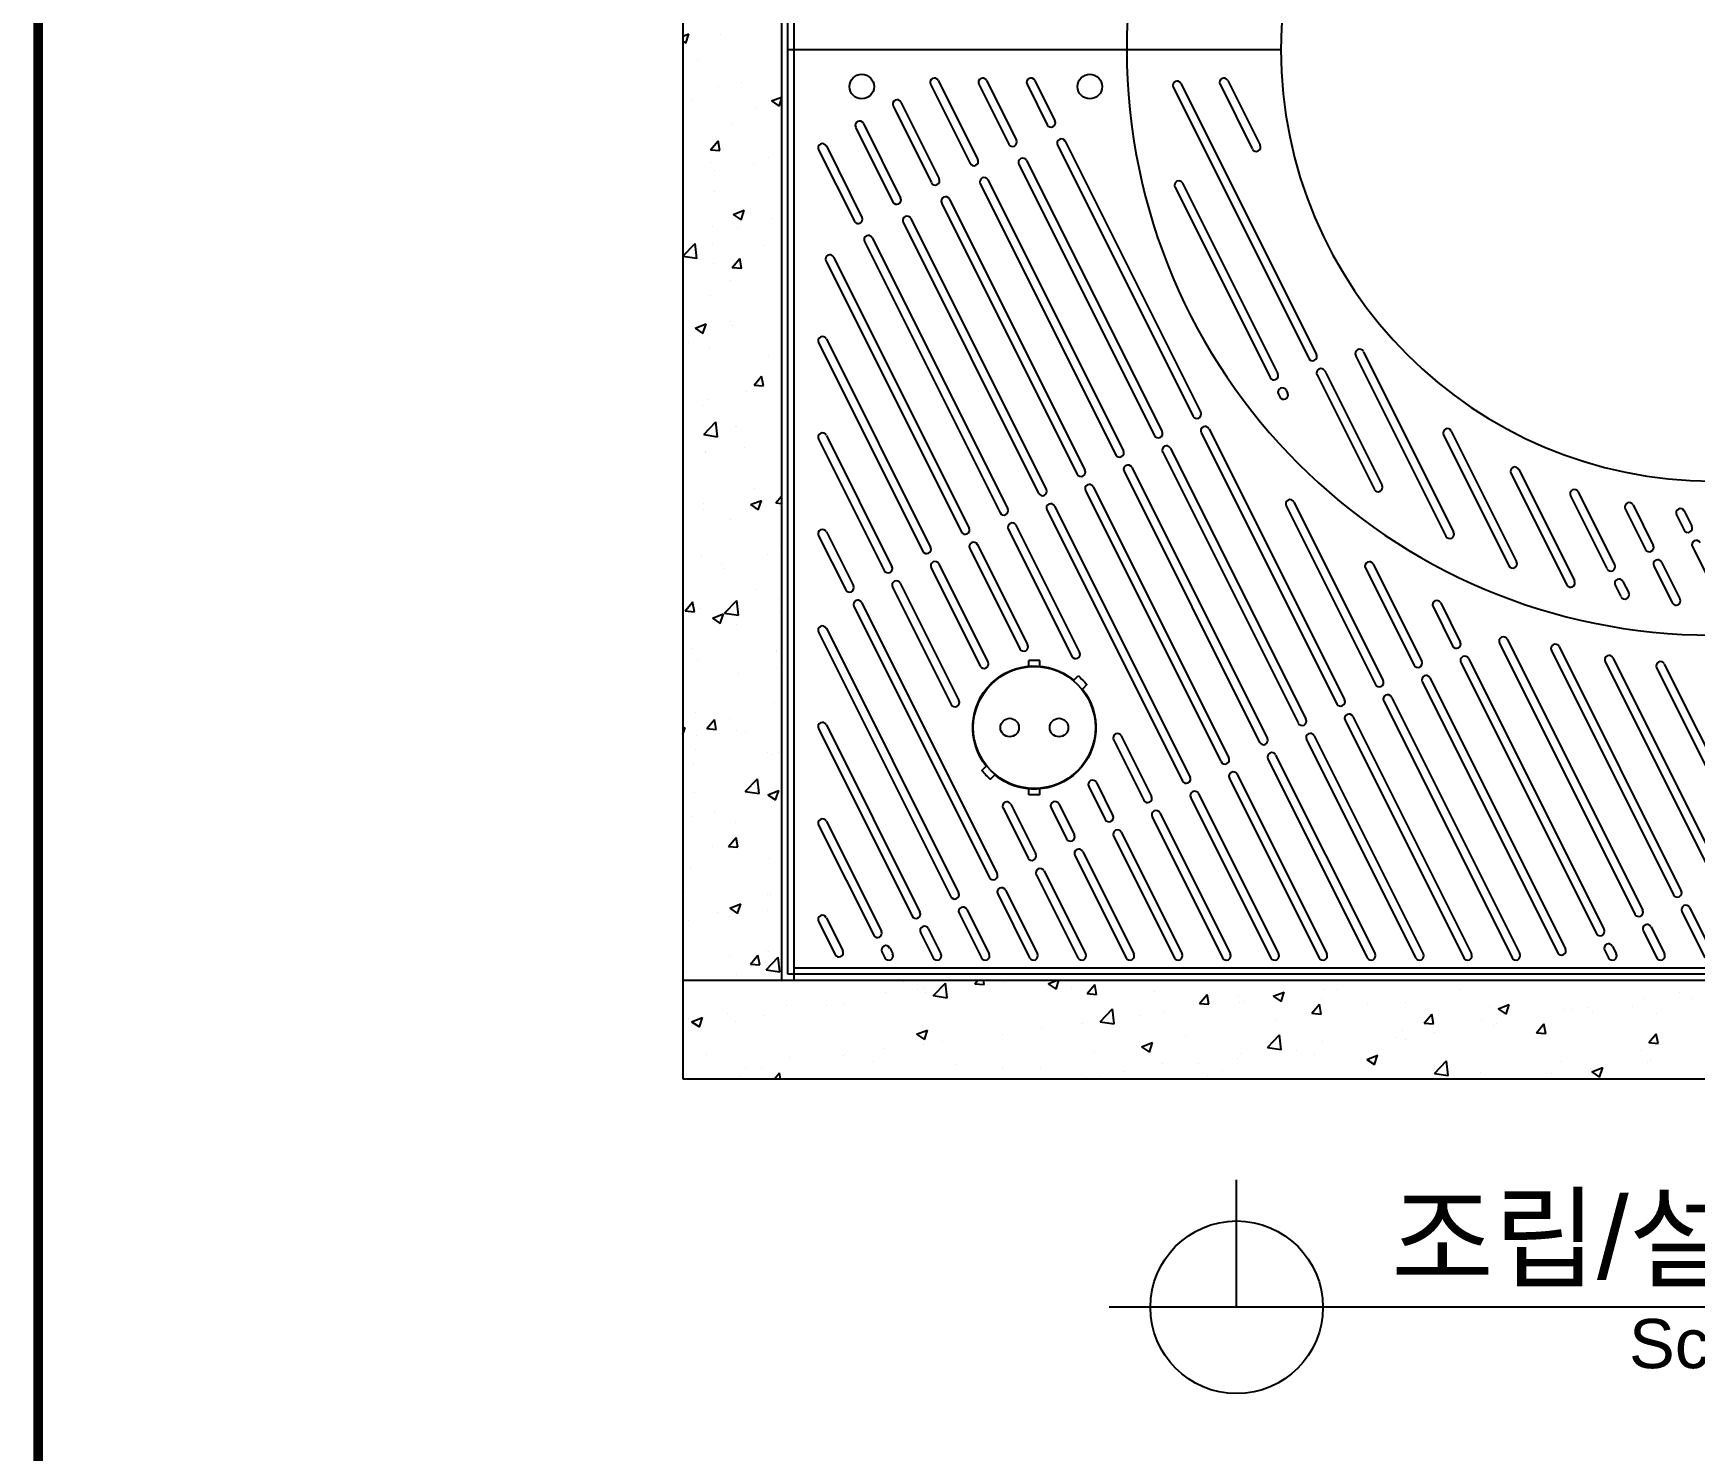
# Model space of a CAD drawing. Header units: millimetres. Extents: x 11766 to 18340, y -43240 to -38591.
# Drawn here: x 11919 to 13267, y -41009 to -39859 of the extents above; entities that cross this region are included whole.
import ezdxf
from ezdxf.enums import TextEntityAlignment as Align

# ---------------------------------------------------------------- set-up
doc = ezdxf.new("R2010")
doc.units = ezdxf.units.MM
for name, color, linetype in [('LAYOUT', 7, 'Continuous'), ('TEXT', 7, 'Continuous'), ('받침틀', 251, 'Continuous'), ('압연강', 40, 'Continuous')]:
    doc.layers.add(name, color=color, linetype=linetype)
doc.styles.get("Standard").update_dxf_attribs({"font": 'arial.ttf'})

# ---------------------------------------------------------------- blocks, each defined once
blk = doc.blocks.new('A$C6E9547A8')
at = {"linetype": 'Continuous'}
for p, q in [((-832, -60.1), (-827.2, -58.3)), ((-832, -64.4), (-829.8, -66)), ((-829.8, -66), (-827.2, -58.3)), ((-801.6, -59.1), (-801.6, -59.1)), ((-820.2, -79.3), (-820.2, -79.3)), ((-803.1, -101.4), (-803.1, -101.4)), ((-784.3, -98), (-784.3, -98)), ((-825.4, -112.2), (-825.4, -112.2)), ((-773.4, -118.8), (-773.4, -118.8)), ((-760.3, -112.8), (-752, -109.7)), ((-760.3, -112.8), (-754, -117.1)), ((-757.6, -115.1), (-757.6, -115.1)), ((-754, -117.1), (-752, -111.3)), ((-793, -130.9), (-793, -130.9)), ((-809.6, -152.3), (-803.5, -145)), ((-804.7, -143.7), (-804.7, -143.7)), ((-802.1, -152.9), (-803.5, -145)), ((-809.6, -152.3), (-802, -152.9)), ((-762.6, -158.8), (-762.6, -158.8)), ((-809.6, -162.6), (-809.6, -162.6)), ((-806.8, -168.9), (-806.8, -168.9)), ((-775, -164.7), (-775, -164.7)), ((-806.2, -186), (-806.2, -186)), ((-791.2, -204.9), (-782.3, -201.5)), ((-784.9, -209.2), (-782.3, -201.5)), ((-808.4, -214.8), (-808.4, -214.8)), ((-791.2, -204.9), (-784.9, -209.2)), ((-760.3, -208.5), (-760.3, -208.5)), ((-832, -238.7), (-822.1, -228.4)), ((-820.7, -240.5), (-822.1, -228.4)), ((-807.8, -228.2), (-807.8, -228.2)), ((-788.1, -216), (-788.1, -216)), ((-832, -238.7), (-820.7, -240.4)), ((-792, -247.8), (-785.9, -240.5)), ((-784.5, -248.5), (-785.9, -240.5)), ((-766.5, -230.3), (-766.5, -230.3)), ((-807.6, -244.5), (-807.6, -244.5)), ((-792, -247.8), (-784.4, -248.5)), ((-793.8, -258.5), (-793.8, -258.5)), ((-809.3, -270.5), (-809.3, -270.5)), ((-822.1, -297), (-813.2, -293.6)), ((-815.8, -301.3), (-813.2, -293.6)), ((-793.4, -291.7), (-793.4, -291.7)), ((-791.8, -294.9), (-791.8, -294.9)), ((-827.2, -308.6), (-827.2, -308.6)), ((-822.1, -297), (-815.8, -301.3)), ((-810.8, -312.8), (-810.8, -312.8)), ((-763, -319.6), (-763, -319.6)), ((-774.4, -343.3), (-768.2, -336)), ((-766.8, -344), (-768.3, -336)), ((-780.4, -348.2), (-780.4, -348.2)), ((-774.4, -343.3), (-766.8, -344)), ((-816.5, -359.8), (-816.5, -359.8)), ((-812.4, -355.1), (-812.4, -355.1)), ((-815.2, -383.4), (-805.3, -373.1)), ((-803.9, -385.2), (-805.3, -373.1)), ((-789.8, -376.8), (-789.8, -376.8)), ((-788.5, -376.8), (-788.5, -376.8)), ((-815.2, -383.4), (-803.9, -385.2)), ((-813.9, -397.4), (-813.9, -397.4)), ((-813.8, -398.3), (-813.8, -398.3)), ((-782, -394.1), (-782, -394.1)), ((-774, -427.2), (-774, -427.2)), ((-815.5, -439.6), (-815.5, -439.6)), ((-815.4, -444.2), (-815.4, -444.2)), ((-777.2, -440.2), (-768.3, -436.8)), ((-777.2, -440.2), (-770.9, -444.5)), ((-770.9, -444.5), (-768.3, -436.8)), ((-767.3, -437.8), (-767.3, -437.8)), ((-756.7, -438.8), (-752, -433.3)), ((-756.7, -438.8), (-752, -439.3)), ((-793.8, -452.6), (-793.8, -452.6)), ((-817, -481.9), (-817, -481.9)), ((-763.3, -480.4), (-763.3, -480.4)), ((-752.9, -473.8), (-752.9, -473.8)), ((-800.7, -487.9), (-800.7, -487.9)), ((-798.7, -492.1), (-798.7, -492.1)), ((-772, -509.2), (-772, -509.2)), ((-830.2, -526.4), (-824.1, -519.1)), ((-822.7, -527.1), (-824.2, -519.1)), ((-818.6, -524.2), (-818.6, -524.2)), ((-798.3, -528.2), (-788.4, -517.9)), ((-787, -529.9), (-788.4, -517.9)), ((-754.4, -516.1), (-754.4, -516.1)), ((-830.2, -526.4), (-822.6, -527.1)), ((-808.1, -532.3), (-799.2, -528.9)), ((-808.1, -532.3), (-801.8, -536.6)), ((-801.8, -536.6), (-799.2, -528.9)), ((-798.3, -528.2), (-787, -529.9)), ((-788.9, -537.6), (-788.9, -537.6)), ((-753.9, -527.4), (-753.9, -527.4)), ((-824, -556.6), (-824, -556.6)), ((-756.2, -559.5), (-756.2, -559.5)), ((-756, -558.3), (-756, -558.3)), ((-820.1, -566.5), (-820.1, -566.5)), ((-787.3, -577.5), (-787.3, -577.5)), ((-755.5, -573.4), (-755.5, -573.4)), ((-757.5, -600.6), (-757.5, -600.6)), ((-821.7, -608.7), (-821.7, -608.7)), ((-812.6, -621.9), (-806.5, -614.6)), ((-805.1, -622.6), (-806.5, -614.7)), ((-794.1, -613.4), (-794.1, -613.4)), ((-832, -621.8), (-830.1, -621)), ((-832, -626.8), (-830.1, -621)), ((-820.7, -627.6), (-820.7, -627.6)), ((-812.6, -621.9), (-805, -622.6)), ((-788.9, -623.4), (-788.9, -623.4)), ((-780.9, -624.4), (-780.9, -624.4)), ((-822, -638.6), (-822, -638.6)), ((-763.7, -641.3), (-763.7, -641.3)), ((-759.1, -642.9), (-759.1, -642.9)), ((-754.2, -641.5), (-754.2, -641.5)), ((-823.2, -651), (-823.2, -651)), ((-822.3, -673.5), (-822.3, -673.5)), ((-781.5, -672.9), (-771.6, -662.6)), ((-781.5, -672.9), (-770.2, -674.6)), ((-774.3, -667.2), (-774.3, -667.2)), ((-770.2, -674.7), (-771.6, -662.6)), ((-763.2, -675.6), (-754.3, -672.1)), ((-756.9, -679.8), (-754.3, -672.2)), ((-763.2, -675.6), (-756.9, -679.8)), ((-760.6, -685.2), (-760.6, -685.2)), ((-824.7, -693.3), (-824.7, -693.3)), ((-806.2, -689), (-806.2, -689)), ((-789.3, -698.4), (-789.3, -698.4)), ((-795, -717.5), (-788.8, -710.2)), ((-787.4, -718.1), (-788.9, -710.2)), ((-807.7, -717.3), (-807.7, -717.3)), ((-795, -717.5), (-787.4, -718.1)), ((-762.1, -727.4), (-762.1, -727.4)), ((-826.3, -735.6), (-826.3, -735.6)), ((-830.9, -753.9), (-830.9, -753.9)), ((-794.1, -767.7), (-785.2, -764.2)), ((-794.1, -767.7), (-787.8, -771.9)), ((-787.8, -771.9), (-785.2, -764.2)), ((-763.1, -756.7), (-763.1, -756.7)), ((-760.9, -756.8), (-760.9, -756.8)), ((-827.8, -777.9), (-827.8, -777.9)), ((-804.2, -770.9), (-804.2, -770.9)), ((-794.5, -774.2), (-794.5, -774.2)), ((-763.7, -769.7), (-763.7, -769.7)), ((-794.3, -806.9), (-794.3, -806.9)), ((-777.3, -813), (-771.2, -805.7)), ((-769.8, -813.7), (-771.3, -805.7)), ((-764.6, -817.7), (-754.7, -807.3)), ((-764.1, -802.1), (-764.1, -802.1)), ((-762.5, -802.7), (-762.5, -802.7)), ((-753.4, -819.4), (-754.8, -807.3)), ((-829.4, -820.1), (-829.4, -820.1)), ((-788.4, -821.3), (-788.4, -821.3)), ((-777.3, -813), (-769.8, -813.7)), ((-765.2, -812), (-765.2, -812)), ((-764.6, -817.6), (-753.4, -819.4)), ((-652.8, -827), (-652.8, -827)), ((-641.5, -833.8), (-641.5, -833.8)), ((-635.8, -831.7), (-635.8, -831.7)), ((-629.1, -838.7), (-619.2, -828.4)), ((-617.8, -840.4), (-619.2, -828.4)), ((-595.2, -828.9), (-592.8, -826.1)), ((-595.2, -828.9), (-587.6, -829.6)), ((-587.6, -829.6), (-588.3, -826.1)), ((-585, -829.9), (-585, -829.9)), ((-571.5, -827.7), (-571.5, -827.7)), ((-535.8, -829), (-528.4, -826.1)), ((-535.8, -829), (-529.4, -833.2)), ((-529.4, -833.2), (-527.1, -826.1)), ((-517.2, -832.7), (-517.2, -832.7)), ((-504.1, -836.9), (-497.9, -829.6)), ((-496.5, -837.6), (-498, -829.6)), ((-449.4, -835.6), (-449.4, -835.6)), ((-311.7, -833.8), (-311.7, -833.8)), ((-300.9, -833.3), (-300.9, -833.3)), ((-202.4, -833.3), (-202.4, -833.3)), ((-747.8, -846.5), (-747.8, -846.5)), ((-715.6, -846.5), (-715.6, -846.5)), ((-700.8, -844.8), (-700.8, -844.8)), ((-667.6, -835.9), (-667.6, -835.9)), ((-635.6, -835.8), (-635.6, -835.8)), ((-629.1, -838.6), (-617.8, -840.4)), ((-504.1, -836.9), (-496.5, -837.6)), ((-413, -844.9), (-406.8, -837.6)), ((-413, -844.9), (-405.4, -845.5)), ((-405.5, -845.5), (-406.9, -837.6)), ((-381.6, -838.5), (-381.6, -838.5)), ((-380.8, -843.9), (-380.8, -843.9)), ((-377.7, -843.4), (-377.7, -843.4)), ((-353.2, -839.1), (-344.4, -835.7)), ((-353.2, -839.1), (-346.9, -843.4)), ((-349, -839.7), (-349, -839.7)), ((-346.9, -843.4), (-344.4, -835.7)), ((-321.9, -852.8), (-315.8, -845.5)), ((-314.4, -853.5), (-315.8, -845.6)), ((-313.8, -841.3), (-313.8, -841.3)), ((-276.4, -846), (-276.4, -846)), ((-246, -844.2), (-246, -844.2)), ((-178.2, -847.1), (-178.2, -847.1)), ((-170.7, -849.3), (-161.8, -845.9)), ((-164.4, -853.6), (-161.8, -845.9)), ((-97.9, -848.5), (-97.9, -848.5)), ((-62.2, -847.6), (-62.2, -847.6)), ((-52.7, -840.6), (-52.7, -840.6)), ((-23.8, -835.8), (-23.8, -835.8)), ((-14.1, -841.3), (-14.1, -841.3)), ((-830.9, -862.4), (-830.9, -862.4)), ((-827.7, -857), (-827.7, -857)), ((-825, -859.7), (-816.1, -856.3)), ((-825, -859.8), (-818.7, -864)), ((-818.7, -864), (-816.1, -856.3)), ((-795.9, -852.8), (-795.9, -852.8)), ((-789.6, -859.2), (-789.6, -859.2)), ((-766.8, -854.3), (-766.8, -854.3)), ((-509.1, -860.8), (-509.1, -860.8)), ((-507, -860.4), (-507, -860.4)), ((-493.6, -859.7), (-483.7, -849.4)), ((-493.6, -859.7), (-482.3, -861.4)), ((-482.3, -861.4), (-483.7, -849.4)), ((-461, -854.4), (-461, -854.4)), ((-441.8, -851.5), (-441.8, -851.5)), ((-350.5, -858.7), (-350.5, -858.7)), ((-321.9, -852.8), (-314.3, -853.5)), ((-230.8, -860.8), (-224.7, -853.5)), ((-230.8, -860.8), (-223.2, -861.5)), ((-223.3, -861.5), (-224.7, -853.5)), ((-183.9, -859), (-183.9, -859)), ((-174.2, -862.4), (-174.2, -862.4)), ((-171.9, -861.2), (-171.9, -861.2)), ((-170.7, -849.3), (-164.4, -853.6)), ((-139.7, -868.8), (-133.6, -861.5)), ((-132.2, -869.5), (-133.6, -861.5)), ((-118, -849.5), (-118, -849.5)), ((-110.5, -849.9), (-110.5, -849.9)), ((-94, -851.8), (-94, -851.8)), ((-42.7, -852.8), (-42.7, -852.8)), ((-642.5, -869.9), (-633.6, -866.5)), ((-642.5, -869.9), (-636.2, -874.2)), ((-636.2, -874.2), (-633.6, -866.5)), ((-621.1, -875.5), (-621.1, -875.5)), ((-573, -870), (-573, -870)), ((-540.9, -864.9), (-540.9, -864.9)), ((-424.6, -871.5), (-424.6, -871.5)), ((-358, -880.7), (-348.1, -870.4)), ((-346.7, -882.5), (-348.1, -870.4)), ((-254.1, -872.9), (-254.1, -872.9)), ((-248.1, -867.2), (-248.1, -867.2)), ((-246, -873.9), (-246, -873.9)), ((-222.3, -868.7), (-222.3, -868.7)), ((-139.7, -868.8), (-132.1, -869.4)), ((-48.6, -876.7), (-42.5, -869.5)), ((-41.1, -877.4), (-42.6, -869.5)), ((-813.1, -886.2), (-813.1, -886.2)), ((-745.3, -889), (-745.3, -889)), ((-702.4, -887), (-702.4, -887)), ((-701, -886), (-701, -886)), ((-669.2, -881.8), (-669.2, -881.8)), ((-637.2, -878.1), (-637.2, -878.1)), ((-498.6, -884.2), (-498.6, -884.2)), ((-460, -880.1), (-451.1, -876.7)), ((-460, -880.1), (-453.6, -884.4)), ((-453.6, -884.4), (-451.1, -876.7)), ((-379.2, -885.6), (-379.2, -885.6)), ((-358, -880.7), (-346.7, -882.4)), ((-334.3, -883.4), (-334.3, -883.4)), ((-320.1, -886.6), (-320.1, -886.6)), ((-313.3, -876.1), (-313.3, -876.1)), ((-277.4, -890.3), (-268.5, -886.8)), ((-271.1, -894.5), (-268.6, -886.9)), ((-54.3, -882.9), (-54.3, -882.9)), ((-48.6, -876.7), (-41, -877.4)), ((-829.3, -902.9), (-829.3, -902.9)), ((-781.2, -896.6), (-781.2, -896.6)), ((-768.3, -896.6), (-768.3, -896.6)), ((-757.7, -906.1), (-753.6, -901.2)), ((-752.8, -906.1), (-753.7, -901.2)), ((-677.5, -891.9), (-677.5, -891.9)), ((-609.8, -894.8), (-609.8, -894.8)), ((-572.7, -896.9), (-572.7, -896.9)), ((-542, -897.6), (-542, -897.6)), ((-508.6, -902.7), (-508.6, -902.7)), ((-474.2, -900.5), (-474.2, -900.5)), ((-443.4, -893.8), (-443.4, -893.8)), ((-414.2, -894), (-414.2, -894)), ((-394.1, -899.3), (-394.1, -899.3)), ((-382.4, -889.8), (-382.4, -889.8)), ((-277.4, -890.3), (-271.1, -894.5)), ((-222.5, -901.7), (-212.6, -891.4)), ((-222.5, -901.7), (-211.2, -903.5)), ((-211.2, -903.5), (-212.6, -891.4)), ((-185.5, -901.3), (-185.5, -901.3)), ((-127.4, -901.9), (-127.4, -901.9)), ((-119.5, -891.8), (-119.5, -891.8)), ((-95.6, -897.7), (-95.6, -897.7)), ((-94.9, -900.4), (-86, -897)), ((-94.9, -900.4), (-88.6, -904.7)), ((-88.6, -904.7), (-86, -897)), ((-49.4, -892.9), (-49.4, -892.9)), ((-47.5, -891.4), (-47.5, -891.4)), ((-786.4, -903.2), (-786.4, -903.2)), ((-718.6, -906.1), (-718.6, -906.1)), ((-494.4, -904.5), (-494.4, -904.5)), ((-406.4, -903.4), (-406.4, -903.4)), ((-123.4, -905.6), (-123.4, -905.6))]:
    blk.add_line(p, q, dxfattribs=at)
at = {"layer": '받침틀'}
for p, q in [((-832, 763.9), (-832, -906.1)), ((-752, 683.9), (-752, -826.1)), ((-742, 683.9), (-742, -826.1)), ((-742, -816.1), (748, -816.1)), ((-832, -826.1), (838, -826.1)), ((-832, -906.1), (838, -906.1))]:
    blk.add_line(p, q, dxfattribs=at)
blk = doc.blocks.new('A$C6562381F')
for p, q in [((4.5, 54.5), (-4.5, 54.5)), ((-4.5, 49.3), (-4.5, 54.5)), ((4.5, 49.3), (4.5, 54.5)), ((-4.5, -54.5), (-4.5, -49.3)), ((4.5, -54.5), (4.5, -49.3)), ((4.5, -54.5), (-4.5, -54.5))]:
    blk.add_line(p, q)
for centre, radius in [((0, 0), 49.5), ((-20, 0), 7.5), ((20, 0), 7.5)]:
    blk.add_circle(centre, radius)
blk = doc.blocks.new('AG1515')
for p, q in [((17231.1, -42292.2), (17231.1, -41542.2)), ((17231.1, -43042.2), (17231.1, -42292.2)), ((17231.1, -42292.2), (17631.1, -42292.2)), ((18731.1, -43042.2), (17231.1, -43042.2))]:
    blk.add_line(p, q)
blk.add_lwpolyline([(17466.7, -42800.3, -0.045549), (17473.7, -42807.4), (17470.1, -42811, -0.904534), (17399.1, -42880.6), (17395.5, -42884.1, -0.045549), (17388.5, -42877), (17392.1, -42873.5, -0.904534), (17463.1, -42803.8)], format="xyb", close=True)
for centre in [(17291.1, -42322.2), (17476.1, -42322.2)]:
    blk.add_circle(centre, 10)
for radius, start, end in [(475, 0, 180), (350, 0, 180), (475, 180, 0), (350, 180, 0)]:
    blk.add_arc((17981.1, -42292.2), radius, start, end)
at = {"layer": '압연강'}
for p, q in [((17353.2, -42317.2), (17385.2, -42381.3)), ((17392.3, -42317.2), (17416.5, -42365.7)), ((17431.4, -42317.2), (17447.8, -42350)), ((17588, -42317.2), (17614.2, -42369.7)), ((17346.9, -42320.3), (17379, -42384.5)), ((17386, -42320.3), (17410.3, -42368.8)), ((17425.2, -42320.3), (17441.6, -42353.2)), ((17543.8, -42322.8), (17653.7, -42542.6)), ((17550, -42319.6), (17660, -42539.5)), ((17581.7, -42320.3), (17607.9, -42372.8)), ((17316.6, -42338), (17347.7, -42400.1)), ((17322.9, -42334.9), (17353.9, -42397)), ((17286.1, -42355.3), (17316.4, -42415.8)), ((17292.4, -42352.2), (17322.6, -42412.7)), ((17262.4, -42370.4), (17291.3, -42428.3)), ((17449.9, -42369.7), (17559.8, -42589.6)), ((17456.1, -42366.6), (17566.1, -42586.5)), ((17256.1, -42373.5), (17285.1, -42431.4)), ((17418.6, -42385.4), (17528.5, -42605.2)), ((17424.8, -42382.2), (17534.8, -42602.1)), ((17393.5, -42397.9), (17503.4, -42617.8)), ((17362.2, -42413.5), (17472.1, -42633.4)), ((17387.2, -42401), (17497.2, -42620.9)), ((17545.2, -42403.8), (17622.4, -42558.3)), ((17551.4, -42400.7), (17628.7, -42555.2)), ((17355.9, -42416.7), (17465.9, -42636.6)), ((17324.6, -42432.3), (17434.6, -42652.2)), ((17330.9, -42429.2), (17440.8, -42649.1)), ((17293.3, -42448), (17403.3, -42667.9)), ((17299.6, -42444.9), (17409.5, -42664.7)), ((17262, -42463.6), (17372, -42683.5)), ((17268.3, -42460.5), (17378.2, -42680.4)), ((17256.1, -42530), (17340.7, -42699.2)), ((17262.4, -42526.9), (17346.9, -42696)), ((17691.7, -42540.4), (17765, -42686.9)), ((17698, -42537.3), (17771.2, -42683.8)), ((17660.4, -42556.1), (17706.9, -42649)), ((17666.7, -42552.9), (17713.2, -42645.9)), ((17629.1, -42571.7), (17630.3, -42574)), ((17635.4, -42568.6), (17636.5, -42570.9)), ((17572.8, -42599.9), (17682.7, -42819.8)), ((17769.3, -42601.7), (17822.3, -42707.7)), ((17256.1, -42608.3), (17309.4, -42714.8)), ((17262.4, -42605.2), (17315.6, -42711.7)), ((17541.5, -42615.5), (17651.4, -42835.4)), ((17566.5, -42603), (17676.4, -42822.9)), ((17763.1, -42604.8), (17816.1, -42710.9)), ((17535.2, -42618.7), (17645.1, -42838.5)), ((17503.9, -42634.3), (17613.8, -42854.2)), ((17510.2, -42631.2), (17620.1, -42851.1)), ((17817.7, -42635.8), (17863, -42726.4)), ((17824, -42632.7), (17869.3, -42723.3)), ((17472.6, -42650), (17582.5, -42869.8)), ((17478.9, -42646.8), (17588.8, -42866.7)), ((17866, -42654.2), (17895.6, -42713.3)), ((17872.3, -42651.1), (17901.8, -42710.2)), ((17441.3, -42665.6), (17551.2, -42885.5)), ((17447.5, -42662.5), (17557.5, -42882.4)), ((17635.3, -42662.4), (17707.7, -42807.2)), ((17641.6, -42659.3), (17714, -42804.1)), ((17910.4, -42664.8), (17926.9, -42697.7)), ((17916.7, -42661.6), (17933.1, -42694.5)), ((17952, -42669.6), (17958.2, -42682)), ((17958.3, -42666.5), (17964.4, -42678.9)), ((17410, -42681.3), (17461.5, -42784.4)), ((17416.2, -42678.1), (17467.8, -42781.3)), ((17256.1, -42686.6), (17278.1, -42730.5)), ((17262.4, -42683.4), (17284.3, -42727.3)), ((17384.9, -42693.8), (17425.6, -42775.1)), ((17964.9, -42695.4), (17988.3, -42742.1)), ((17353.6, -42709.4), (17393.5, -42789.2)), ((17378.7, -42696.9), (17419.3, -42778.3)), ((17705.9, -42709.7), (17745.3, -42788.4)), ((17939.9, -42708), (17954.8, -42737.9)), ((17347.4, -42712.6), (17387.2, -42792.3)), ((17699.7, -42712.8), (17739.1, -42791.6)), ((17908.5, -42723.6), (17913.2, -42732.9)), ((17933.6, -42711.1), (17948.6, -42741)), ((17316.1, -42728.2), (17363.7, -42823.4)), ((17322.3, -42725.1), (17369.9, -42820.3)), ((17902.3, -42726.7), (17906.9, -42736)), ((17284.8, -42743.9), (17394.7, -42963.8)), ((17291, -42740.8), (17401, -42960.6)), ((17754.5, -42744.1), (17770.4, -42775.9)), ((17760.7, -42741), (17776.6, -42772.8)), ((17262.4, -42761.7), (17369.7, -42976.3)), ((17256.1, -42764.8), (17363.4, -42979.4)), ((17808.4, -42773.7), (17918.3, -42993.6)), ((17814.6, -42770.6), (17924.6, -42990.4)), ((17856.7, -42776.5), (17955.9, -42974.8)), ((17777.1, -42789.3), (17887, -43009.2)), ((17783.3, -42786.2), (17893.3, -43006.1)), ((17850.5, -42779.6), (17949.6, -42977.9)), ((17894.2, -42788.8), (17980.9, -42962.3)), ((17900.4, -42785.7), (17987.2, -42959.1)), ((17942.1, -42790.7), (18018.5, -42943.5)), ((17752, -42801.9), (17862, -43021.7)), ((17935.8, -42793.8), (18012.2, -42946.6)), ((17720.7, -42817.5), (17824.9, -43025.8)), ((17745.8, -42805), (17855.7, -43024.9)), ((17714.5, -42820.6), (17818.6, -43028.9)), ((17256.1, -42843.1), (17332.1, -42995.1)), ((17262.4, -42840), (17338.3, -42991.9)), ((17683.2, -42836.3), (17779.5, -43028.9)), ((17689.4, -42833.2), (17785.7, -43025.8)), ((17495.4, -42852), (17519.9, -42901.1)), ((17501.6, -42848.9), (17526.2, -42898)), ((17651.8, -42852), (17740.3, -43028.9)), ((17658.1, -42848.8), (17746.6, -43025.8)), ((17620.5, -42867.6), (17701.2, -43028.9)), ((17626.8, -42864.5), (17707.5, -43025.8)), ((17589.2, -42883.3), (17662.1, -43028.9)), ((17595.5, -42880.1), (17668.3, -43025.8)), ((17475.2, -42890), (17488.6, -42916.8)), ((17481.5, -42886.8), (17494.9, -42913.7)), ((17557.9, -42898.9), (17622.9, -43028.9)), ((17564.2, -42895.8), (17629.2, -43025.8)), ((17405.7, -42907.4), (17426, -42948.1)), ((17411.9, -42904.3), (17432.3, -42945)), ((17444.7, -42907.2), (17457.3, -42932.5)), ((17451, -42904.1), (17463.6, -42929.3)), ((17532.9, -42911.4), (17590.1, -43025.8)), ((17256.1, -42921.4), (17300.8, -43010.7)), ((17262.4, -42918.2), (17307, -43007.6)), ((17526.6, -42914.6), (17583.8, -43028.9)), ((17495.3, -42930.2), (17544.7, -43028.9)), ((17501.6, -42927.1), (17550.9, -43025.8)), ((17464, -42945.9), (17505.6, -43028.9)), ((17470.3, -42942.7), (17511.8, -43025.8)), ((17432.7, -42961.5), (17466.4, -43028.9)), ((17439, -42958.4), (17472.7, -43025.8)), ((17401.4, -42977.2), (17427.3, -43028.9)), ((17407.7, -42974), (17433.6, -43025.8)), ((17370.1, -42992.8), (17388.2, -43028.9)), ((17376.4, -42989.7), (17394.4, -43025.8)), ((17956.3, -42991.3), (17975.1, -43028.9)), ((17962.6, -42988.2), (17981.4, -43025.8)), ((17256.1, -42999.6), (17269.5, -43026.4)), ((17262.4, -42996.5), (17275.7, -43023.2)), ((17345.1, -43005.3), (17355.3, -43025.8)), ((17931.3, -43003.9), (17942.3, -43025.8)), ((17338.8, -43008.5), (17349, -43028.9)), ((17900, -43019.5), (17903.1, -43025.8)), ((17925, -43007), (17936, -43028.9)), ((17307.5, -43024.1), (17309.9, -43028.9)), ((17313.8, -43021), (17316.2, -43025.8)), ((17893.7, -43022.6), (17896.9, -43028.9))]:
    blk.add_line(p, q, dxfattribs=at)
for centre, start, end in [((17350, -42318.8), 26.5651, 206.5651), ((17389.2, -42318.8), 26.5651, 206.5651), ((17428.3, -42318.8), 26.5651, 206.5651), ((17546.9, -42321.2), 26.5651, 206.5651), ((17584.8, -42318.8), 26.5651, 206.5651), ((17319.7, -42336.4), 26.5651, 206.5651), ((17289.3, -42353.7), 26.5651, 206.5651), ((17444.7, -42351.6), 206.5651, 26.5651), ((17259.2, -42372), 26.5651, 206.5651), ((17413.4, -42367.3), 206.5651, 26.5651), ((17453, -42368.2), 26.5651, 206.5651), ((17611.1, -42371.3), 206.5651, 26.5651), ((17382.1, -42382.9), 206.5651, 26.5651), ((17421.7, -42383.8), 26.5651, 206.5651), ((17350.8, -42398.6), 206.5651, 26.5651), ((17390.4, -42399.5), 26.5651, 206.5651), ((17548.3, -42402.2), 26.5651, 206.5651), ((17319.5, -42414.2), 206.5651, 26.5651), ((17359.1, -42415.1), 26.5651, 206.5651), ((17327.8, -42430.8), 26.5651, 206.5651), ((17288.2, -42429.9), 206.5651, 26.5651), ((17296.5, -42446.4), 26.5651, 206.5651), ((17265.2, -42462.1), 26.5651, 206.5651), ((17259.2, -42528.5), 26.5651, 206.5651), ((17656.8, -42541.1), 206.5651, 26.5651), ((17694.9, -42538.8), 26.5651, 206.5651), ((17625.5, -42556.7), 206.5651, 26.5651), ((17663.5, -42554.5), 26.5651, 206.5651), ((17632.2, -42570.1), 26.5651, 206.5651), ((17633.4, -42572.4), 206.5651, 26.5651), ((17562.9, -42588), 206.5651, 26.5651), ((17531.6, -42603.7), 206.5651, 26.5651), ((17569.6, -42601.4), 26.5651, 206.5651), ((17766.2, -42603.2), 26.5651, 206.5651), ((17259.2, -42606.7), 26.5651, 206.5651), ((17538.3, -42617.1), 26.5651, 206.5651), ((17500.3, -42619.3), 206.5651, 26.5651), ((17507, -42632.7), 26.5651, 206.5651), ((17469, -42635), 206.5651, 26.5651), ((17820.8, -42634.3), 26.5651, 206.5651), ((17437.7, -42650.6), 206.5651, 26.5651), ((17475.7, -42648.4), 26.5651, 206.5651), ((17710, -42647.4), 206.5651, 26.5651), ((17869.1, -42652.6), 26.5651, 206.5651), ((17406.4, -42666.3), 206.5651, 26.5651), ((17444.4, -42664.1), 26.5651, 206.5651), ((17638.5, -42660.8), 26.5651, 206.5651), ((17913.6, -42663.2), 26.5651, 206.5651), ((17955.1, -42668.1), 26.5651, 206.5651), ((17259.2, -42685), 26.5651, 206.5651), ((17375.1, -42681.9), 206.5651, 26.5651), ((17413.1, -42679.7), 26.5651, 206.5651), ((17961.3, -42680.4), 206.5651, 26.5651), ((17343.8, -42697.6), 206.5651, 26.5651), ((17381.8, -42695.4), 26.5651, 206.5651), ((17768.1, -42685.3), 206.5651, 26.5651), ((17930, -42696.1), 206.5651, 26.5651), ((17968, -42693.9), 26.5651, 206.5651), ((17350.5, -42711), 26.5651, 206.5651), ((17702.8, -42711.2), 26.5651, 206.5651), ((17819.2, -42709.3), 206.5651, 26.5651), ((17898.7, -42711.8), 206.5651, 26.5651), ((17936.7, -42709.5), 26.5651, 206.5651), ((17312.5, -42713.2), 206.5651, 26.5651), ((17319.2, -42726.7), 26.5651, 206.5651), ((17866.1, -42724.9), 206.5651, 26.5651), ((17905.4, -42725.2), 26.5651, 206.5651), ((17281.2, -42728.9), 206.5651, 26.5651), ((17910.1, -42734.5), 206.5651, 26.5651), ((17287.9, -42742.3), 26.5651, 206.5651), ((17757.6, -42742.6), 26.5651, 206.5651), ((17951.7, -42739.5), 206.5651, 26.5651), ((17259.2, -42763.3), 26.5651, 206.5651), ((17422.5, -42776.7), 206.5651, 26.5651), ((17773.5, -42774.4), 206.5651, 26.5651), ((17811.5, -42772.1), 26.5651, 206.5651), ((17853.6, -42778.1), 26.5651, 206.5651), ((17390.4, -42790.7), 206.5651, 26.5651), ((17464.7, -42782.8), 206.5651, 26.5651), ((17742.2, -42790), 206.5651, 26.5651), ((17780.2, -42787.8), 26.5651, 206.5651), ((17897.3, -42787.2), 26.5651, 206.5651), ((17939, -42792.2), 26.5651, 206.5651), ((17710.9, -42805.7), 206.5651, 26.5651), ((17748.9, -42803.4), 26.5651, 206.5651), ((17717.6, -42819.1), 26.5651, 206.5651), ((17366.8, -42821.8), 206.5651, 26.5651), ((17679.6, -42821.3), 206.5651, 26.5651), ((17686.3, -42834.7), 26.5651, 206.5651), ((17259.2, -42841.5), 26.5651, 206.5651), ((17648.3, -42837), 206.5651, 26.5651), ((17498.5, -42850.5), 26.5651, 206.5651), ((17617, -42852.6), 206.5651, 26.5651), ((17655, -42850.4), 26.5651, 206.5651), ((17585.7, -42868.3), 206.5651, 26.5651), ((17623.7, -42866), 26.5651, 206.5651), ((17478.3, -42888.4), 26.5651, 206.5651), ((17554.4, -42883.9), 206.5651, 26.5651), ((17592.4, -42881.7), 26.5651, 206.5651), ((17523, -42899.6), 206.5651, 26.5651), ((17561.1, -42897.3), 26.5651, 206.5651), ((17408.8, -42905.9), 26.5651, 206.5651), ((17447.8, -42905.7), 26.5651, 206.5651), ((17529.8, -42913), 26.5651, 206.5651), ((17259.2, -42919.8), 26.5651, 206.5651), ((17491.7, -42915.2), 206.5651, 26.5651), ((17498.5, -42928.7), 26.5651, 206.5651), ((17460.4, -42930.9), 206.5651, 26.5651), ((17429.1, -42946.5), 206.5651, 26.5651), ((17467.1, -42944.3), 26.5651, 206.5651), ((17397.8, -42962.2), 206.5651, 26.5651), ((17435.8, -42960), 26.5651, 206.5651), ((17366.5, -42977.8), 206.5651, 26.5651), ((17404.5, -42975.6), 26.5651, 206.5651), ((17952.7, -42976.3), 206.5651, 26.5651), ((17335.2, -42993.5), 206.5651, 26.5651), ((17373.2, -42991.3), 26.5651, 206.5651), ((17921.4, -42992), 206.5651, 26.5651), ((17959.5, -42989.8), 26.5651, 206.5651), ((17259.2, -42998), 26.5651, 206.5651), ((17341.9, -43006.9), 26.5651, 206.5651), ((17890.1, -43007.7), 206.5651, 26.5651), ((17928.1, -43005.4), 26.5651, 206.5651), ((17303.9, -43009.1), 206.5651, 26.5651), ((17310.6, -43022.6), 26.5651, 206.5651), ((17896.8, -43021.1), 26.5651, 206.5651), ((17272.6, -43024.8), 206.5651, 26.5651), ((17313, -43027.4), 206.5651, 26.5651), ((17352.2, -43027.4), 206.5651, 26.5651), ((17391.3, -43027.4), 206.5651, 26.5651), ((17430.4, -43027.4), 206.5651, 26.5651), ((17469.6, -43027.4), 206.5651, 26.5651), ((17508.7, -43027.4), 206.5651, 26.5651), ((17547.8, -43027.4), 206.5651, 26.5651), ((17586.9, -43027.4), 206.5651, 26.5651), ((17626.1, -43027.4), 206.5651, 26.5651), ((17665.2, -43027.4), 206.5651, 26.5651), ((17704.3, -43027.4), 206.5651, 26.5651), ((17743.5, -43027.4), 206.5651, 26.5651), ((17782.6, -43027.4), 206.5651, 26.5651), ((17821.7, -43027.4), 206.5651, 26.5651), ((17858.8, -43023.3), 206.5651, 26.5651), ((17900, -43027.4), 206.5651, 26.5651), ((17939.1, -43027.4), 206.5651, 26.5651)]:
    blk.add_arc(centre, 3.5, start, end, dxfattribs=at)

msp = doc.modelspace()

# ---------------------------------------------------------------- linework, layer by layer
for p, q in [((12895.1, -40892.6), (12895.1, -40789.3)), ((13511.4, -40892.6), (12791.8, -40892.6))]:
    msp.add_line(p, q)
msp.add_circle((12895.1, -40892.6), 70)
at = {"layer": 'LAYOUT', "const_width": 7.83}
msp.add_lwpolyline([(11922.9, -43083.2), (18183.9, -43083.2), (18183.9, -38747.5), (11922.9, -38747.5)], close=True, dxfattribs=at)

# ---------------------------------------------------------------- block references
for name, p in [('A$C6E9547A8', (13278, -39801.2)), ('AG1515', (-4700.1, 2419.9)), ('A$C6562381F', (12731, -40422.3))]:
    msp.add_blockref(name, p)

# ---------------------------------------------------------------- texts
at = {"layer": 'TEXT'}
msp.add_text('조립/설치도', height=66.55, dxfattribs=at).set_placement((13242, -40869.6), align=Align.CENTER)
msp.add_text('Scale : 1:1', height=39.93, dxfattribs=at).set_placement((13213.3, -40942))

doc.saveas('drawing.dxf')
